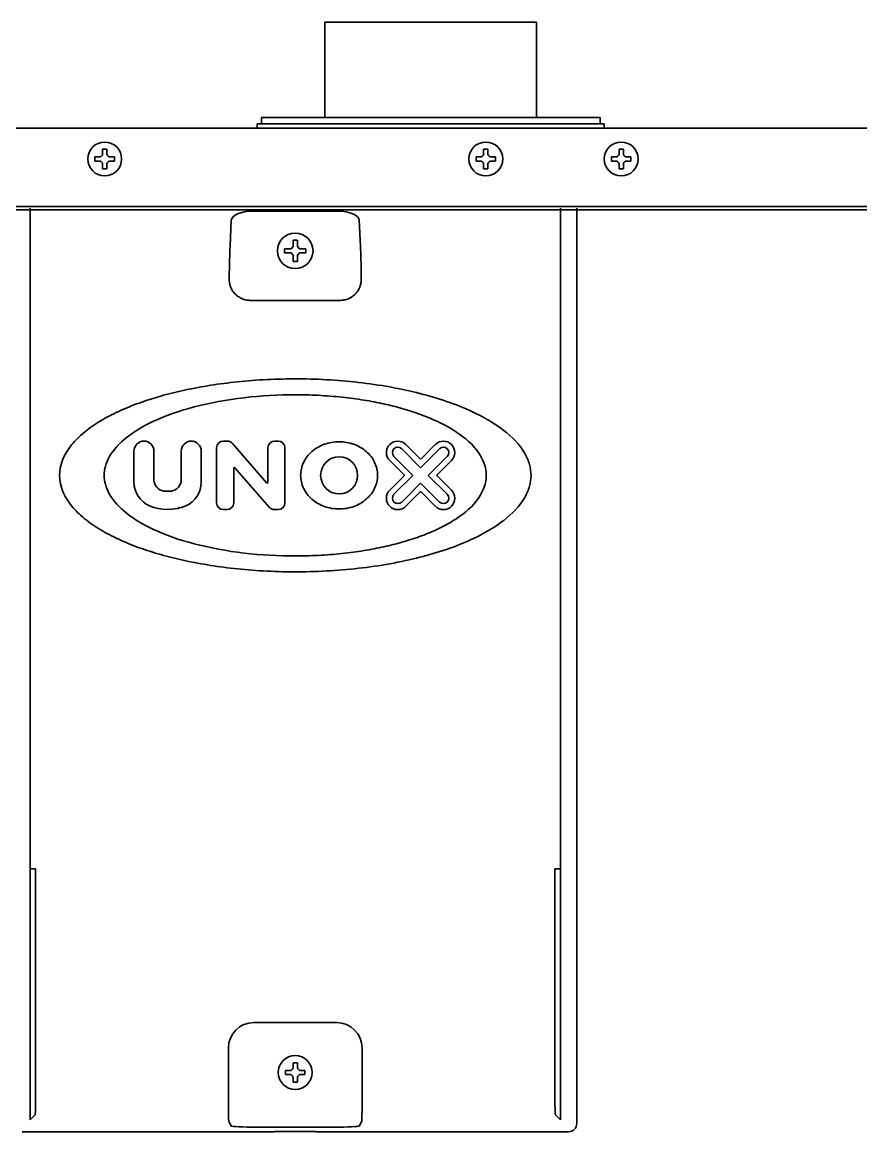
# Model space of a CAD drawing. Extents: x 6327 to 10269, y -393 to 3204.
# Drawn here: x 6648.1 to 6846.2, y 1851.5 to 2113.5 of the extents above; entities that cross this region are included whole.
import ezdxf

# ---------------------------------------------------------------- set-up
doc = ezdxf.new("R2010")
doc.units = 0
doc.header["$LTSCALE"] = 5
doc.layers.add('1', color=7, linetype='CONTINUOUS', true_color=0xffffff)

msp = doc.modelspace()

# ---------------------------------------------------------------- linework, layer by layer
at = {"layer": '1', "color": 7, "linetype": 'Continuous', "lineweight": 35}
for p, q in [((6719.57, 2113.53), (6769.57, 2113.53)), ((6719.57, 2113.53), (6719.57, 2091.02)), ((6769.57, 2091.02), (6769.57, 2113.53)), ((6784.57, 2091.03), (6704.57, 2091.03)), ((6704.57, 2091.03), (6704.57, 2089.53)), ((6784.57, 2089.53), (6784.57, 2091.03)), ((6339.34, 2088.53), (7085.8, 2088.53)), ((6785.57, 2089.53), (6703.57, 2089.53)), ((6703.57, 2089.53), (6703.57, 2088.53)), ((6785.57, 2088.53), (6785.57, 2089.53)), ((6665.27, 2081.23), (6665.27, 2081.73)), ((6665.27, 2080.73), (6665.27, 2081.23)), ((6669.87, 2081.73), (6669.87, 2081.23)), ((6669.87, 2081.23), (6669.87, 2080.73)), ((6755.27, 2081.23), (6755.27, 2081.73)), ((6755.27, 2080.73), (6755.27, 2081.23)), ((6759.87, 2081.73), (6759.87, 2081.23)), ((6759.87, 2081.23), (6759.87, 2080.73)), ((6787.27, 2081.23), (6787.27, 2081.73)), ((6787.27, 2080.73), (6787.27, 2081.23)), ((6791.87, 2081.73), (6791.87, 2081.23)), ((6791.87, 2081.23), (6791.87, 2080.73)), ((6367.95, 2069.97), (7057.19, 2069.97)), ((7057.19, 2069.19), (6367.95, 2069.19)), ((6649.92, 2069.64), (6649.92, 1913.59)), ((6722.68, 2068.91), (6702.47, 2068.91)), ((6775.23, 2069.64), (6775.23, 1913.59)), ((6779.07, 2069.64), (6779.07, 1853.52)), ((6697.17, 2060.57), (6697.47, 2066.77)), ((6727.68, 2066.77), (6727.97, 2060.57)), ((6712.07, 2060.53), (6712.07, 2062.03)), ((6712.07, 2062.03), (6713.07, 2062.03)), ((6713.07, 2062.03), (6713.07, 2060.53)), ((6710.07, 2060.03), (6711.57, 2060.03)), ((6710.07, 2059.53), (6710.07, 2060.03)), ((6710.07, 2059.03), (6710.07, 2059.53)), ((6711.57, 2060.03), (6712.07, 2060.53)), ((6713.07, 2060.53), (6713.57, 2060.03)), ((6713.57, 2060.03), (6715.07, 2060.03)), ((6715.07, 2060.03), (6715.07, 2059.53)), ((6715.07, 2059.53), (6715.07, 2059.03)), ((6711.57, 2059.03), (6710.07, 2059.03)), ((6712.07, 2058.53), (6711.57, 2059.03)), ((6712.07, 2057.03), (6712.07, 2058.53)), ((6713.07, 2057.03), (6712.07, 2057.03)), ((6713.57, 2059.03), (6713.07, 2058.53)), ((6713.07, 2058.53), (6713.07, 2057.03)), ((6715.07, 2059.03), (6713.57, 2059.03)), ((6723.25, 2047.85), (6701.9, 2047.85)), ((6674.48, 2012.25), (6674.48, 2004.9)), ((6679.19, 2005.49), (6679.19, 2012.25)), ((6685.65, 2012.25), (6685.65, 2005.49)), ((6690.36, 2004.9), (6690.36, 2012.25)), ((6694, 2012.99), (6694, 2000.07)), ((6696.55, 2014.6), (6695.61, 2014.6)), ((6705.88, 2004.72), (6697.77, 2014.05)), ((6706.11, 2012.99), (6706.11, 2004.81)), ((6708.53, 2014.6), (6707.73, 2014.6)), ((6710.15, 2000.07), (6710.15, 2012.99)), ((6737.71, 2012.82), (6742.18, 2008.34)), ((6742.09, 2010.43), (6738.7, 2013.81)), ((6742.18, 2008.34), (6746.66, 2012.82)), ((6745.66, 2013.81), (6742.28, 2010.43)), ((6734.9, 2010.01), (6738.28, 2006.62)), ((6740.37, 2006.53), (6735.89, 2011)), ((6748.48, 2011), (6744, 2006.53)), ((6746.09, 2006.62), (6749.47, 2010.01)), ((6698.04, 2000.07), (6698.04, 2008.25)), ((6698.27, 2008.34), (6706.38, 1999.01)), ((6738.28, 2006.43), (6734.9, 2003.05)), ((6735.89, 2002.05), (6740.37, 2006.53)), ((6742.18, 2004.71), (6737.71, 2000.23)), ((6746.66, 2000.23), (6742.18, 2004.71)), ((6744, 2006.53), (6748.48, 2002.05)), ((6749.47, 2003.05), (6746.09, 2006.43)), ((6738.7, 1999.24), (6742.09, 2002.62)), ((6742.28, 2002.62), (6745.66, 1999.24)), ((6695.61, 1998.45), (6696.42, 1998.45)), ((6707.6, 1998.45), (6708.53, 1998.45)), ((6649.92, 1913.59), (6649.92, 1854.37)), ((6651.23, 1913.59), (6649.92, 1913.59)), ((6651.23, 1859.07), (6651.23, 1913.59)), ((6773.91, 1859.07), (6773.91, 1913.59)), ((6773.91, 1913.59), (6775.23, 1913.59)), ((6775.23, 1913.59), (6775.23, 1854.37)), ((6702.79, 1877.31), (6722.36, 1877.31)), ((6696.79, 1859.07), (6696.79, 1871.31)), ((6728.36, 1871.31), (6728.36, 1859.07)), ((6710.27, 1865.53), (6710.27, 1866.03)), ((6710.27, 1865.03), (6710.27, 1865.53)), ((6714.87, 1866.03), (6714.87, 1865.53)), ((6714.87, 1865.53), (6714.87, 1865.03)), ((6649.92, 1854.37), (6651.11, 1855.57)), ((6775.23, 1854.37), (6774.03, 1855.57)), ((6697.47, 1852.87), (6696.87, 1854.07)), ((6721.68, 1852.63), (6703.47, 1852.63)), ((6728.27, 1854.07), (6727.68, 1852.87)), ((6706.24, 1851.53), (6648.07, 1851.53)), ((6716.07, 1851.6), (6709.07, 1851.6)), ((6777.07, 1851.53), (6718.9, 1851.53))]:
    msp.add_line(p, q, dxfattribs=at)
for centre, radius in [((6667.57, 2081.23), 4), ((6757.57, 2081.23), 4), ((6789.57, 2081.23), 4), ((6722.94, 2006.53), 4.37), ((6712.57, 1865.53), 4)]:
    msp.add_circle(centre, radius, dxfattribs=at)
for centre, radius, start, end in [((6712.57, 2059.53), 4.2, 0, 180), ((6712.57, 2059.53), 4.2, 180, 0), ((6676.84, 2012.25), 2.36, 0, 180), ((6688.01, 2012.25), 2.36, 0, 180), ((6695.61, 2012.99), 1.62, 90, 180), ((6696.55, 2012.99), 1.62, 41, 90), ((6707.73, 2012.99), 1.62, 90, 180), ((6708.53, 2012.99), 1.62, 0, 90), ((6736.8, 2011.91), 2.69, 45, 225), ((6736.8, 2011.91), 1.29, 45, 225), ((6747.57, 2011.91), 2.69, 315, 135), ((6747.57, 2011.91), 1.29, 315, 135), ((6742.18, 2010.52), 0.135, 225, 315), ((6698.17, 2008.25), 0.135, 41, 180), ((6680.54, 2004.9), 6.06, 180, 246.4218), ((6681.88, 2005.49), 2.69, 180, 262.3377), ((6682.96, 2005.49), 2.69, 277.6623, 0), ((6684.31, 2004.9), 6.06, 293.5782, 0), ((6705.98, 2004.81), 0.135, 221, 0), ((6738.19, 2006.53), 0.135, 315, 45), ((6746.18, 2006.53), 0.135, 135, 225), ((6682.42, 2009.49), 6.73, 262.3377, 277.6623), ((6736.8, 2001.14), 2.69, 135, 315), ((6736.8, 2001.14), 1.29, 135, 315), ((6742.18, 2002.53), 0.135, 45, 135), ((6747.57, 2001.14), 2.69, 225, 45), ((6747.57, 2001.14), 1.29, 225, 45), ((6682.42, 2009.22), 10.77, 246.4218, 293.5782), ((6695.61, 2000.07), 1.62, 180, 270), ((6696.42, 2000.07), 1.62, 270, 0), ((6708.53, 2000.07), 1.62, 270, 0), ((6707.6, 2000.07), 1.62, 221, 270)]:
    msp.add_arc(centre, radius, start, end, dxfattribs=at)
for centre, major_axis, ratio, start_param, end_param in [((6702.47, 2066.73), (-5, 0), 0.436764, -1.570796, -0.017453), ((6722.68, 2066.73), (5, 0), 0.436764, 0.017453, 1.570796), ((6697.35, 2033.32), (0, 29), 0.017455, 0.349066, 0.828488), ((6727.8, 2033.32), (0, 29), 0.017455, -0.828488, -0.349066), ((6702.79, 1871.31), (-4.24, 4.24), 0.999594, -0.785246, 0.785246), ((6722.36, 1871.31), (4.24, 4.24), 0.999594, 5.497939, 7.068431), ((6696.87, 1859.07), (0, 5), 0.017455, 1.570796, 3.106686), ((6728.27, 1859.07), (0, 5), 0.017455, 3.176499, 4.712389), ((6774.04, 1859.07), (0, 3.5), 0.034921, 1.570796, 3.106686), ((6703.47, 1852.88), (6, 0), 0.040741, 3.159046, 4.712389), ((6721.68, 1852.88), (-6, 0), 0.040741, 1.570796, 3.124139), ((6777.07, 1853.53), (-1.42, 1.42), 0.998783, 2.356803, 3.926382), ((6706.24, 1851.58), (1.5, 0), 0.034921, 4.712389, 5.943348), ((6709.07, 1851.54), (-1.5, 0), 0.034921, -1.570796, -0.339837), ((6716.07, 1851.54), (-1.5, 0), 0.034921, 3.48143, 4.712389), ((6718.9, 1851.58), (-1.5, 0), 0.034921, 0.339837, 1.570796)]:
    msp.add_ellipse(centre, major_axis=major_axis, ratio=ratio, start_param=start_param, end_param=end_param, dxfattribs=at)
at = {"layer": '1', "color": 7, "linetype": 'Continuous', "lineweight": 35, "extrusion": (0, 0, -1)}
msp.add_ellipse((6651.11, 1859.07), major_axis=(0, 3.5), ratio=0.034921, start_param=1.570796, end_param=3.106686, dxfattribs=at)
at = {"layer": '1', "color": 7, "linetype": 'Continuous', "lineweight": 35}
for points in [[(6667.07, 2082.23), (6667.07, 2082.28), (6667.07, 2082.39), (6667.07, 2082.55), (6667.07, 2082.71), (6667.07, 2082.86), (6667.07, 2083.02), (6667.07, 2083.17), (6667.07, 2083.34), (6667.07, 2083.46), (6667.07, 2083.53)], [(6667.07, 2083.53), (6667.24, 2083.53), (6667.57, 2083.53), (6667.91, 2083.53), (6668.07, 2083.53)], [(6757.07, 2082.23), (6757.07, 2082.28), (6757.07, 2082.39), (6757.07, 2082.55), (6757.07, 2082.71), (6757.07, 2082.86), (6757.07, 2083.02), (6757.07, 2083.17), (6757.07, 2083.34), (6757.07, 2083.46), (6757.07, 2083.53)], [(6757.07, 2083.53), (6757.24, 2083.53), (6757.57, 2083.53), (6757.91, 2083.53), (6758.07, 2083.53)], [(6789.07, 2082.23), (6789.07, 2082.28), (6789.07, 2082.39), (6789.07, 2082.55), (6789.07, 2082.71), (6789.07, 2082.86), (6789.07, 2083.02), (6789.07, 2083.17), (6789.07, 2083.34), (6789.07, 2083.46), (6789.07, 2083.53)], [(6789.07, 2083.53), (6789.24, 2083.53), (6789.57, 2083.53), (6789.91, 2083.53), (6790.07, 2083.53)], [(6666.57, 2080.73), (6666.52, 2080.73), (6666.41, 2080.73), (6666.25, 2080.73), (6666.09, 2080.73), (6665.93, 2080.73), (6665.78, 2080.73), (6665.63, 2080.73), (6665.46, 2080.73), (6665.34, 2080.73), (6665.27, 2080.73)], [(6666.57, 2081.73), (6666.6, 2081.75), (6666.64, 2081.8), (6666.72, 2081.87), (6666.79, 2081.94), (6666.86, 2082.01), (6666.93, 2082.08), (6667, 2082.15), (6667.05, 2082.2), (6667.07, 2082.23)], [(6667.07, 2080.23), (6667.05, 2080.25), (6667, 2080.3), (6666.92, 2080.38), (6666.85, 2080.45), (6666.78, 2080.52), (6666.71, 2080.59), (6666.64, 2080.66), (6666.6, 2080.7), (6666.57, 2080.73)], [(6668.07, 2082.23), (6668.1, 2082.2), (6668.15, 2082.15), (6668.22, 2082.08), (6668.3, 2082), (6668.37, 2081.93), (6668.43, 2081.86), (6668.5, 2081.8), (6668.55, 2081.75), (6668.57, 2081.73)], [(6668.57, 2080.73), (6668.55, 2080.7), (6668.5, 2080.65), (6668.43, 2080.58), (6668.36, 2080.51), (6668.29, 2080.44), (6668.22, 2080.37), (6668.14, 2080.3), (6668.1, 2080.25), (6668.07, 2080.23)], [(6668.57, 2081.73), (6668.63, 2081.73), (6668.74, 2081.73), (6668.9, 2081.73), (6669.06, 2081.73), (6669.21, 2081.73), (6669.36, 2081.73), (6669.52, 2081.73), (6669.69, 2081.73), (6669.81, 2081.73), (6669.87, 2081.73)], [(6756.57, 2080.73), (6756.52, 2080.73), (6756.41, 2080.73), (6756.25, 2080.73), (6756.09, 2080.73), (6755.93, 2080.73), (6755.78, 2080.73), (6755.63, 2080.73), (6755.46, 2080.73), (6755.34, 2080.73), (6755.27, 2080.73)], [(6756.57, 2081.73), (6756.6, 2081.75), (6756.64, 2081.8), (6756.72, 2081.87), (6756.79, 2081.94), (6756.86, 2082.01), (6756.93, 2082.08), (6757, 2082.15), (6757.05, 2082.2), (6757.07, 2082.23)], [(6757.07, 2080.23), (6757.05, 2080.25), (6757, 2080.3), (6756.92, 2080.38), (6756.85, 2080.45), (6756.78, 2080.52), (6756.71, 2080.59), (6756.64, 2080.66), (6756.6, 2080.7), (6756.57, 2080.73)], [(6758.07, 2082.23), (6758.1, 2082.2), (6758.15, 2082.15), (6758.22, 2082.08), (6758.3, 2082), (6758.37, 2081.93), (6758.43, 2081.86), (6758.5, 2081.8), (6758.55, 2081.75), (6758.57, 2081.73)], [(6758.57, 2080.73), (6758.55, 2080.7), (6758.5, 2080.65), (6758.43, 2080.58), (6758.36, 2080.51), (6758.29, 2080.44), (6758.22, 2080.37), (6758.14, 2080.3), (6758.1, 2080.25), (6758.07, 2080.23)], [(6758.57, 2081.73), (6758.63, 2081.73), (6758.74, 2081.73), (6758.9, 2081.73), (6759.06, 2081.73), (6759.21, 2081.73), (6759.36, 2081.73), (6759.52, 2081.73), (6759.69, 2081.73), (6759.81, 2081.73), (6759.87, 2081.73)], [(6788.57, 2080.73), (6788.52, 2080.73), (6788.41, 2080.73), (6788.25, 2080.73), (6788.09, 2080.73), (6787.93, 2080.73), (6787.78, 2080.73), (6787.63, 2080.73), (6787.46, 2080.73), (6787.34, 2080.73), (6787.27, 2080.73)], [(6788.57, 2081.73), (6788.6, 2081.75), (6788.64, 2081.8), (6788.72, 2081.87), (6788.79, 2081.94), (6788.86, 2082.01), (6788.93, 2082.08), (6789, 2082.15), (6789.05, 2082.2), (6789.07, 2082.23)], [(6789.07, 2080.23), (6789.05, 2080.25), (6789, 2080.3), (6788.92, 2080.38), (6788.85, 2080.45), (6788.78, 2080.52), (6788.71, 2080.59), (6788.64, 2080.66), (6788.6, 2080.7), (6788.57, 2080.73)], [(6790.07, 2082.23), (6790.1, 2082.2), (6790.15, 2082.15), (6790.22, 2082.08), (6790.3, 2082), (6790.37, 2081.93), (6790.43, 2081.86), (6790.5, 2081.8), (6790.55, 2081.75), (6790.57, 2081.73)], [(6790.57, 2080.73), (6790.55, 2080.7), (6790.5, 2080.65), (6790.43, 2080.58), (6790.36, 2080.51), (6790.29, 2080.44), (6790.22, 2080.37), (6790.14, 2080.3), (6790.1, 2080.25), (6790.07, 2080.23)], [(6790.57, 2081.73), (6790.63, 2081.73), (6790.74, 2081.73), (6790.9, 2081.73), (6791.06, 2081.73), (6791.21, 2081.73), (6791.36, 2081.73), (6791.52, 2081.73), (6791.69, 2081.73), (6791.81, 2081.73), (6791.87, 2081.73)], [(6668.07, 2078.93), (6667.91, 2078.93), (6667.57, 2078.93), (6667.24, 2078.93), (6667.07, 2078.93)], [(6668.07, 2080.23), (6668.07, 2080.17), (6668.07, 2080.06), (6668.07, 2079.9), (6668.07, 2079.74), (6668.07, 2079.59), (6668.07, 2079.44), (6668.07, 2079.28), (6668.07, 2079.11), (6668.07, 2078.99), (6668.07, 2078.93)], [(6758.07, 2078.93), (6757.91, 2078.93), (6757.57, 2078.93), (6757.24, 2078.93), (6757.07, 2078.93)], [(6758.07, 2080.23), (6758.07, 2080.17), (6758.07, 2080.06), (6758.07, 2079.9), (6758.07, 2079.74), (6758.07, 2079.59), (6758.07, 2079.44), (6758.07, 2079.28), (6758.07, 2079.11), (6758.07, 2078.99), (6758.07, 2078.93)], [(6790.07, 2078.93), (6789.91, 2078.93), (6789.57, 2078.93), (6789.24, 2078.93), (6789.07, 2078.93)], [(6790.07, 2080.23), (6790.07, 2080.17), (6790.07, 2080.06), (6790.07, 2079.9), (6790.07, 2079.74), (6790.07, 2079.59), (6790.07, 2079.44), (6790.07, 2079.28), (6790.07, 2079.11), (6790.07, 2078.99), (6790.07, 2078.93)], [(6711.57, 1866.03), (6711.6, 1866.05), (6711.64, 1866.1), (6711.72, 1866.17), (6711.79, 1866.24), (6711.86, 1866.31), (6711.93, 1866.38), (6712, 1866.45), (6712.05, 1866.5), (6712.07, 1866.53)], [(6712.07, 1866.53), (6712.07, 1866.58), (6712.07, 1866.69), (6712.07, 1866.85), (6712.07, 1867.01), (6712.07, 1867.16), (6712.07, 1867.32), (6712.07, 1867.47), (6712.07, 1867.64), (6712.07, 1867.76), (6712.07, 1867.83)], [(6712.07, 1867.83), (6712.24, 1867.83), (6712.57, 1867.83), (6712.91, 1867.83), (6713.07, 1867.83)], [(6713.07, 1866.53), (6713.1, 1866.5), (6713.15, 1866.45), (6713.22, 1866.38), (6713.3, 1866.3), (6713.37, 1866.23), (6713.43, 1866.16), (6713.5, 1866.1), (6713.55, 1866.05), (6713.57, 1866.03)], [(6713.57, 1866.03), (6713.63, 1866.03), (6713.74, 1866.03), (6713.9, 1866.03), (6714.06, 1866.03), (6714.21, 1866.03), (6714.36, 1866.03), (6714.52, 1866.03), (6714.69, 1866.03), (6714.81, 1866.03), (6714.87, 1866.03)], [(6711.57, 1865.03), (6711.52, 1865.03), (6711.41, 1865.03), (6711.25, 1865.03), (6711.09, 1865.03), (6710.93, 1865.03), (6710.78, 1865.03), (6710.63, 1865.03), (6710.46, 1865.03), (6710.34, 1865.03), (6710.27, 1865.03)], [(6712.07, 1864.53), (6712.05, 1864.55), (6712, 1864.6), (6711.92, 1864.68), (6711.85, 1864.75), (6711.78, 1864.82), (6711.71, 1864.89), (6711.64, 1864.96), (6711.6, 1865), (6711.57, 1865.03)], [(6713.07, 1863.23), (6712.91, 1863.23), (6712.57, 1863.23), (6712.24, 1863.23), (6712.07, 1863.23)], [(6713.57, 1865.03), (6713.55, 1865), (6713.5, 1864.95), (6713.43, 1864.88), (6713.36, 1864.81), (6713.29, 1864.74), (6713.22, 1864.67), (6713.14, 1864.6), (6713.1, 1864.55), (6713.07, 1864.53)], [(6713.07, 1864.53), (6713.07, 1864.47), (6713.07, 1864.36), (6713.07, 1864.2), (6713.07, 1864.04), (6713.07, 1863.89), (6713.07, 1863.74), (6713.07, 1863.58), (6713.07, 1863.41), (6713.07, 1863.29), (6713.07, 1863.23)]]:
    msp.add_open_spline(points, degree=3, dxfattribs=at)
for points, knots in [([(6668.07, 2083.53), (6668.07, 2083.32), (6668.07, 2083.11), (6668.07, 2082.79), (6668.07, 2082.68), (6668.07, 2082.45), (6668.07, 2082.34), (6668.07, 2082.23)], [0, 0, 0, 0, 0.5, 0.5, 0.75, 0.75, 1, 1, 1, 1]), ([(6758.07, 2083.53), (6758.07, 2083.32), (6758.07, 2083.11), (6758.07, 2082.79), (6758.07, 2082.68), (6758.07, 2082.45), (6758.07, 2082.34), (6758.07, 2082.23)], [0, 0, 0, 0, 0.5, 0.5, 0.75, 0.75, 1, 1, 1, 1]), ([(6790.07, 2083.53), (6790.07, 2083.32), (6790.07, 2083.11), (6790.07, 2082.79), (6790.07, 2082.68), (6790.07, 2082.45), (6790.07, 2082.34), (6790.07, 2082.23)], [0, 0, 0, 0, 0.5, 0.5, 0.75, 0.75, 1, 1, 1, 1]), ([(6665.27, 2081.73), (6665.48, 2081.73), (6665.69, 2081.73), (6666.01, 2081.73), (6666.12, 2081.73), (6666.34, 2081.73), (6666.46, 2081.73), (6666.57, 2081.73)], [0, 0, 0, 0, 0.5, 0.5, 0.75, 0.75, 1, 1, 1, 1]), ([(6669.87, 2080.73), (6669.67, 2080.73), (6669.46, 2080.73), (6669.14, 2080.73), (6669.03, 2080.73), (6668.8, 2080.73), (6668.69, 2080.73), (6668.57, 2080.73)], [0, 0, 0, 0, 0.5, 0.5, 0.75, 0.75, 1, 1, 1, 1]), ([(6755.27, 2081.73), (6755.48, 2081.73), (6755.69, 2081.73), (6756.01, 2081.73), (6756.12, 2081.73), (6756.34, 2081.73), (6756.46, 2081.73), (6756.57, 2081.73)], [0, 0, 0, 0, 0.5, 0.5, 0.75, 0.75, 1, 1, 1, 1]), ([(6759.87, 2080.73), (6759.67, 2080.73), (6759.46, 2080.73), (6759.14, 2080.73), (6759.03, 2080.73), (6758.8, 2080.73), (6758.69, 2080.73), (6758.57, 2080.73)], [0, 0, 0, 0, 0.5, 0.5, 0.75, 0.75, 1, 1, 1, 1]), ([(6787.27, 2081.73), (6787.48, 2081.73), (6787.69, 2081.73), (6788.01, 2081.73), (6788.12, 2081.73), (6788.34, 2081.73), (6788.46, 2081.73), (6788.57, 2081.73)], [0, 0, 0, 0, 0.5, 0.5, 0.75, 0.75, 1, 1, 1, 1]), ([(6791.87, 2080.73), (6791.67, 2080.73), (6791.46, 2080.73), (6791.14, 2080.73), (6791.03, 2080.73), (6790.8, 2080.73), (6790.69, 2080.73), (6790.57, 2080.73)], [0, 0, 0, 0, 0.5, 0.5, 0.75, 0.75, 1, 1, 1, 1]), ([(6667.07, 2078.93), (6667.07, 2079.13), (6667.07, 2079.34), (6667.07, 2079.66), (6667.07, 2079.77), (6667.07, 2080), (6667.07, 2080.11), (6667.07, 2080.23)], [0, 0, 0, 0, 0.5, 0.5, 0.75, 0.75, 1, 1, 1, 1]), ([(6757.07, 2078.93), (6757.07, 2079.13), (6757.07, 2079.34), (6757.07, 2079.66), (6757.07, 2079.77), (6757.07, 2080), (6757.07, 2080.11), (6757.07, 2080.23)], [0, 0, 0, 0, 0.5, 0.5, 0.75, 0.75, 1, 1, 1, 1]), ([(6789.07, 2078.93), (6789.07, 2079.13), (6789.07, 2079.34), (6789.07, 2079.66), (6789.07, 2079.77), (6789.07, 2080), (6789.07, 2080.11), (6789.07, 2080.23)], [0, 0, 0, 0, 0.5, 0.5, 0.75, 0.75, 1, 1, 1, 1]), ([(6701.9, 2047.85), (6701.85, 2047.85), (6701.8, 2047.85), (6701.7, 2047.85), (6701.56, 2047.86), (6701.41, 2047.87), (6701.13, 2047.91), (6700.94, 2047.94), (6700.66, 2048.01), (6700.57, 2048.03), (6700.43, 2048.07), (6700.39, 2048.09), (6700.3, 2048.12), (6700.25, 2048.13), (6700.03, 2048.21), (6699.86, 2048.29), (6699.53, 2048.45), (6699.37, 2048.54), (6699.18, 2048.67), (6699.14, 2048.69), (6699.07, 2048.75), (6698.96, 2048.82), (6698.85, 2048.9), (6698.65, 2049.07), (6698.52, 2049.19), (6698.29, 2049.43), (6698.17, 2049.55), (6698.04, 2049.71), (6698.02, 2049.75), (6697.97, 2049.81), (6697.94, 2049.85), (6697.87, 2049.94), (6697.83, 2050.01), (6697.7, 2050.21), (6697.62, 2050.35), (6697.47, 2050.62), (6697.41, 2050.76), (6697.32, 2050.96), (6697.3, 2051.03), (6697.26, 2051.14), (6697.25, 2051.17), (6697.22, 2051.24), (6697.21, 2051.28), (6697.16, 2051.45), (6697.12, 2051.59), (6697.06, 2051.86), (6697.04, 2052), (6696.98, 2052.4), (6696.97, 2052.66), (6696.97, 2052.93)], [0, 0, 0, 0, 0.015625, 0.015625, 0.03125, 0.0625, 0.0625, 0.125, 0.125, 0.15625, 0.15625, 0.171875, 0.171875, 0.1875, 0.1875, 0.25, 0.25, 0.3125, 0.3125, 0.328125, 0.328125, 0.34375, 0.375, 0.375, 0.4375, 0.4375, 0.5, 0.5, 0.515625, 0.515625, 0.53125, 0.53125, 0.5625, 0.5625, 0.625, 0.625, 0.6875, 0.6875, 0.71875, 0.71875, 0.734375, 0.734375, 0.75, 0.75, 0.8125, 0.8125, 0.875, 0.875, 1, 1, 1, 1]), ([(6728.17, 2052.93), (6728.17, 2052.86), (6728.17, 2052.79), (6728.17, 2052.66), (6728.17, 2052.6), (6728.16, 2052.4), (6728.14, 2052.26), (6728.11, 2052), (6728.08, 2051.86), (6728.02, 2051.59), (6727.99, 2051.45), (6727.92, 2051.24), (6727.9, 2051.17), (6727.86, 2051.07), (6727.85, 2051.04), (6727.82, 2050.97), (6727.81, 2050.93), (6727.74, 2050.76), (6727.67, 2050.62), (6727.53, 2050.35), (6727.45, 2050.21), (6727.28, 2049.95), (6727.18, 2049.81), (6727.05, 2049.65), (6727.03, 2049.62), (6726.97, 2049.56), (6726.94, 2049.52), (6726.86, 2049.43), (6726.8, 2049.37), (6726.62, 2049.19), (6726.49, 2049.07), (6726.22, 2048.85), (6726.08, 2048.74), (6725.91, 2048.63), (6725.89, 2048.62), (6725.85, 2048.6), (6725.83, 2048.58), (6725.77, 2048.55), (6725.65, 2048.48), (6725.53, 2048.41), (6725.29, 2048.29), (6725.12, 2048.22), (6724.77, 2048.09), (6724.58, 2048.03), (6724.35, 2047.98), (6724.3, 2047.96), (6724.21, 2047.95), (6724.07, 2047.92), (6723.92, 2047.9), (6723.64, 2047.86), (6723.44, 2047.85), (6723.25, 2047.85)], [0, 0, 0, 0, 0.03125, 0.03125, 0.0625, 0.0625, 0.125, 0.125, 0.1875, 0.1875, 0.25, 0.25, 0.28125, 0.28125, 0.296875, 0.296875, 0.3125, 0.3125, 0.375, 0.375, 0.4375, 0.4375, 0.5, 0.5, 0.515625, 0.515625, 0.53125, 0.53125, 0.5625, 0.5625, 0.625, 0.625, 0.6875, 0.6875, 0.695313, 0.695313, 0.703125, 0.703125, 0.71875, 0.75, 0.75, 0.8125, 0.8125, 0.875, 0.875, 0.890625, 0.890625, 0.90625, 0.9375, 0.9375, 1, 1, 1, 1]), ([(6768.26, 2006.53), (6768.26, 2007.38), (6768, 2009.2), (6766.28, 2013.16), (6761.29, 2018.11), (6752.17, 2022.94), (6739.89, 2026.72), (6725.59, 2028.97), (6713.09, 2029.47), (6703.35, 2029.06), (6696.62, 2028.41), (6691.37, 2027.62), (6687.47, 2026.87), (6684.75, 2026.27), (6682.12, 2025.61), (6678.68, 2024.64), (6674.5, 2023.23), (6669.77, 2021.19), (6665.51, 2018.83), (6661.91, 2016.14), (6658.38, 2012.43), (6656.89, 2008.81), (6656.89, 2006.53)], [0, 0, 0, 0, 0.019941, 0.042354, 0.099604, 0.179479, 0.281703, 0.398223, 0.516716, 0.573001, 0.625808, 0.674436, 0.697057, 0.718516, 0.739445, 0.760411, 0.802011, 0.842362, 0.880468, 0.915456, 0.946829, 1, 1, 1, 1]), ([(6667.45, 2006.53), (6667.45, 2007.24), (6667.66, 2008.76), (6669.05, 2012.05), (6673.07, 2016.19), (6680.47, 2020.24), (6690.43, 2023.4), (6702.02, 2025.28), (6712.15, 2025.7), (6720.05, 2025.35), (6725.5, 2024.81), (6729.76, 2024.16), (6732.92, 2023.53), (6735.12, 2023.03), (6737.25, 2022.47), (6740.04, 2021.66), (6743.43, 2020.48), (6747.27, 2018.78), (6751.65, 2016.25), (6756.01, 2012.63), (6757.7, 2008.42), (6757.7, 2006.53)], [0, 0, 0, 0, 0.020426, 0.043294, 0.101168, 0.181166, 0.283064, 0.398962, 0.516733, 0.572675, 0.625172, 0.673535, 0.696042, 0.717401, 0.73824, 0.759127, 0.800607, 0.840911, 0.879072, 0.945685, 1, 1, 1, 1]), ([(6732.02, 2006.53), (6732.02, 2007.57), (6731.52, 2009.71), (6729.46, 2012.35), (6726.45, 2014.07), (6722.94, 2014.67), (6719.43, 2014.07), (6716.41, 2012.35), (6714.35, 2009.71), (6713.85, 2007.57), (6713.85, 2006.53)], [0, 0, 0, 0, 0.117152, 0.239047, 0.367351, 0.5, 0.632649, 0.760953, 0.882848, 1, 1, 1, 1]), ([(6656.89, 2006.53), (6656.89, 2004.25), (6658.38, 2000.62), (6661.91, 1996.92), (6665.51, 1994.22), (6669.77, 1991.86), (6674.5, 1989.83), (6678.68, 1988.42), (6682.12, 1987.44), (6684.75, 1986.78), (6687.47, 1986.18), (6691.37, 1985.43), (6696.62, 1984.64), (6703.35, 1984), (6713.09, 1983.59), (6725.59, 1984.08), (6739.89, 1986.33), (6752.17, 1990.11), (6761.29, 1994.94), (6766.28, 1999.9), (6768, 2003.85), (6768.26, 2005.67), (6768.26, 2006.53)], [0, 0, 0, 0, 0.053171, 0.084544, 0.119532, 0.157638, 0.197989, 0.239589, 0.260555, 0.281484, 0.302943, 0.325564, 0.374192, 0.426999, 0.483284, 0.601777, 0.718297, 0.820521, 0.900396, 0.957646, 0.980059, 1, 1, 1, 1]), ([(6757.7, 2006.53), (6757.7, 2004.63), (6756.01, 2000.42), (6751.65, 1996.8), (6747.27, 1994.27), (6743.43, 1992.57), (6740.04, 1991.39), (6737.25, 1990.58), (6735.12, 1990.03), (6732.92, 1989.52), (6729.76, 1988.9), (6725.5, 1988.24), (6720.05, 1987.7), (6712.15, 1987.36), (6702.02, 1987.77), (6690.43, 1989.65), (6680.47, 1992.81), (6673.07, 1996.86), (6669.05, 2001.01), (6667.66, 2004.3), (6667.45, 2005.81), (6667.45, 2006.53)], [0, 0, 0, 0, 0.054315, 0.120928, 0.159089, 0.199393, 0.240873, 0.26176, 0.282599, 0.303958, 0.326465, 0.374828, 0.427325, 0.483267, 0.601038, 0.716936, 0.818834, 0.898832, 0.956706, 0.979574, 1, 1, 1, 1]), ([(6713.85, 2006.53), (6713.85, 2005.49), (6714.35, 2003.34), (6716.41, 2000.71), (6719.43, 1998.98), (6722.94, 1998.38), (6726.45, 1998.98), (6729.46, 2000.71), (6731.52, 2003.34), (6732.02, 2005.49), (6732.02, 2006.53)], [0, 0, 0, 0, 0.117152, 0.239047, 0.367351, 0.5, 0.632649, 0.760953, 0.882848, 1, 1, 1, 1]), ([(6684.89, 1998.6), (6684.9, 1998.6), (6684.9, 1998.61), (6684.91, 1998.63), (6684.93, 1998.64), (6684.94, 1998.66), (6684.95, 1998.68), (6684.96, 1998.69), (6684.98, 1998.71), (6684.99, 1998.73), (6685.01, 1998.75), (6685.02, 1998.77), (6685.04, 1998.79), (6685.05, 1998.8), (6685.07, 1998.82), (6685.08, 1998.85), (6685.1, 1998.87), (6685.12, 1998.89), (6685.13, 1998.91), (6685.15, 1998.93), (6685.17, 1998.96), (6685.19, 1998.98), (6685.2, 1999), (6685.21, 1999.01), (6685.21, 1999.01)], [0, 0, 0, 0, 0.039034, 0.0789, 0.119602, 0.161139, 0.203514, 0.246728, 0.290781, 0.335676, 0.381414, 0.427994, 0.475419, 0.52369, 0.572806, 0.622769, 0.67358, 0.72524, 0.777749, 0.831107, 0.885317, 0.940377, 0.99629, 1, 1, 1, 1]), ([(6710.27, 1866.03), (6710.48, 1866.03), (6710.69, 1866.03), (6711.01, 1866.03), (6711.12, 1866.03), (6711.34, 1866.03), (6711.46, 1866.03), (6711.57, 1866.03)], [0, 0, 0, 0, 0.5, 0.5, 0.75, 0.75, 1, 1, 1, 1]), ([(6713.07, 1867.83), (6713.07, 1867.62), (6713.07, 1867.41), (6713.07, 1867.09), (6713.07, 1866.98), (6713.07, 1866.75), (6713.07, 1866.64), (6713.07, 1866.53)], [0, 0, 0, 0, 0.5, 0.5, 0.75, 0.75, 1, 1, 1, 1]), ([(6712.07, 1863.23), (6712.07, 1863.43), (6712.07, 1863.64), (6712.07, 1863.96), (6712.07, 1864.07), (6712.07, 1864.3), (6712.07, 1864.41), (6712.07, 1864.53)], [0, 0, 0, 0, 0.5, 0.5, 0.75, 0.75, 1, 1, 1, 1]), ([(6714.87, 1865.03), (6714.67, 1865.03), (6714.46, 1865.03), (6714.14, 1865.03), (6714.03, 1865.03), (6713.8, 1865.03), (6713.69, 1865.03), (6713.57, 1865.03)], [0, 0, 0, 0, 0.5, 0.5, 0.75, 0.75, 1, 1, 1, 1])]:
    msp.add_open_spline(points, degree=3, knots=knots, dxfattribs=at)

doc.saveas('drawing.dxf')
